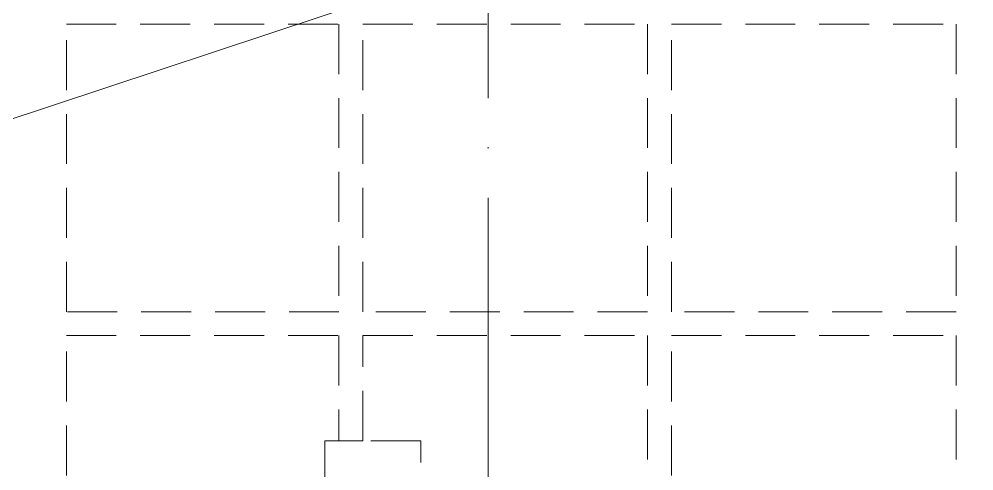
# Model space of a CAD drawing. Header units: millimetres. Extents: x 1606 to 301010, y -5142 to 244250.
# Drawn here: x 96809 to 108761, y 221332 to 226989 of the extents above; entities that cross this region are included whole.
import ezdxf

# ---------------------------------------------------------------- set-up
doc = ezdxf.new("R2010")
doc.units = ezdxf.units.MM
doc.linetypes.add('_SGE_Grid Line', pattern=[16250, 15000, -625, 0, -625])
doc.linetypes.add('_SGE_Hidden', pattern=[925, 625, -300])
for name, color, linetype, lineweight in [('A-DETL', 90, 'Continuous', 18), ('S-BEAM-1', 7, '_SGE_Hidden', 18), ('S-BEAM-HDLN-1', 7, '_SGE_Hidden', 18), ('S-FNDN-1', 32, '_SGE_Hidden', 18), ('S-GRID-1', 1, '_SGE_Grid Line', 13)]:
    doc.layers.add(name, color=color, linetype=linetype, lineweight=lineweight)

msp = doc.modelspace()

# ---------------------------------------------------------------- linework, layer by layer
at = {"layer": 'A-DETL'}
msp.add_line((124063, 234800), (65663, 215450), dxfattribs=at)
at = {"layer": 'S-BEAM-1'}
for p, q in [((97401, 223325), (97401, 226925)), ((97401, 226925), (100813, 226925)), ((100813, 226925), (100813, 223325)), ((101113, 223325), (101113, 226925)), ((101113, 226925), (104676, 226925)), ((104676, 226925), (104676, 223325)), ((104976, 223325), (104976, 226925)), ((104976, 226925), (108538, 226925)), ((108538, 226925), (108538, 223325)), ((100813, 223325), (97401, 223325)), ((104676, 223325), (101113, 223325)), ((108538, 223325), (104976, 223325)), ((97401, 219425), (97401, 223025)), ((97401, 223025), (100813, 223025)), ((100813, 223025), (100813, 221710)), ((101113, 221710), (101113, 223025)), ((101113, 223025), (104676, 223025)), ((104676, 223025), (104676, 219425)), ((104976, 219425), (104976, 223025)), ((104976, 223025), (108538, 223025)), ((108538, 223025), (108538, 219425))]:
    msp.add_line(p, q, dxfattribs=at)
at = {"layer": 'S-BEAM-HDLN-1'}
msp.add_line((100813, 221710), (101113, 221710), dxfattribs=at)
at = {"layer": 'S-FNDN-1'}
for p, q in [((100813, 221710), (100638, 221710)), ((100638, 221710), (100638, 220510)), ((101838, 221710), (101113, 221710)), ((101838, 220510), (101838, 221710))]:
    msp.add_line(p, q, dxfattribs=at)
at = {"layer": 'S-GRID-1'}
msp.add_line((102683, 241000), (102683, 121161), dxfattribs=at)

doc.saveas('drawing.dxf')
